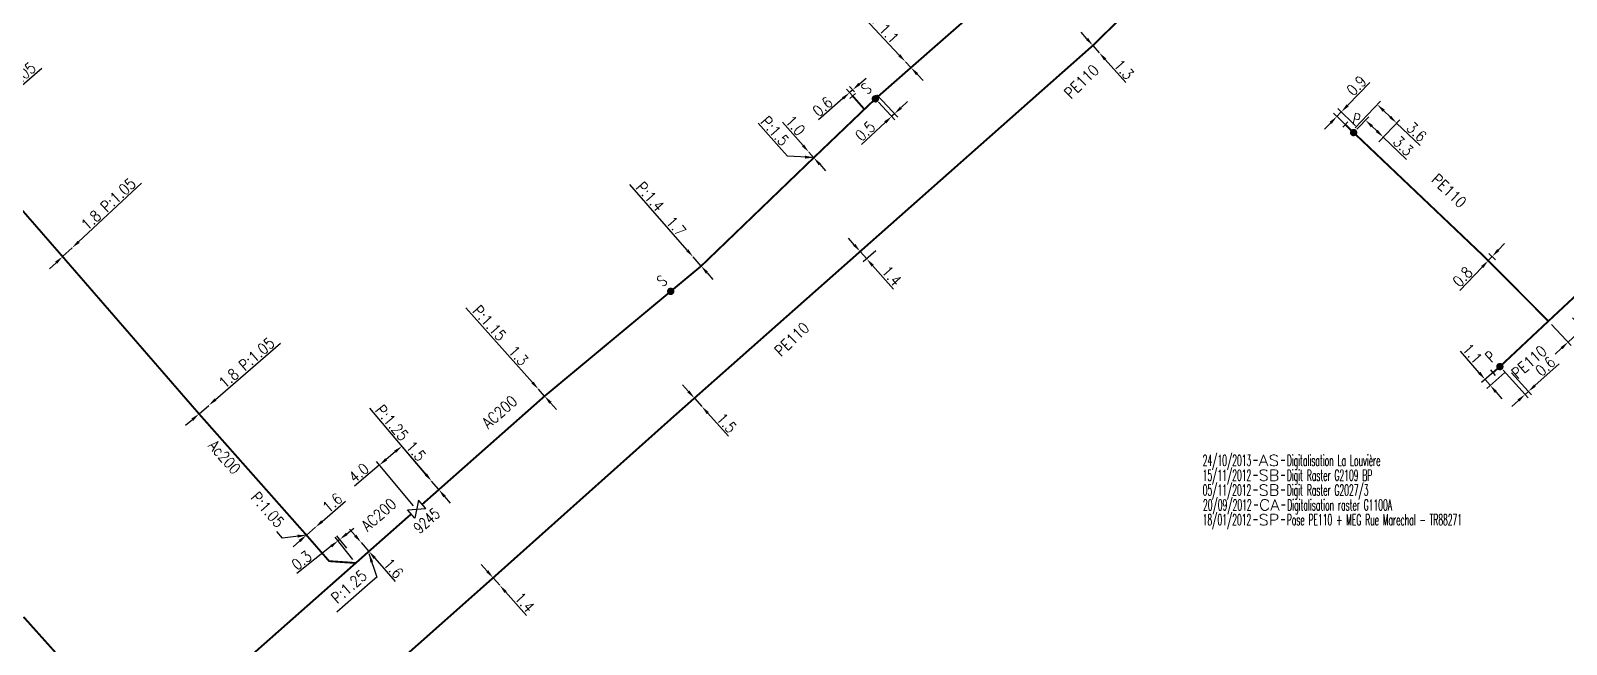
# Model space of a CAD drawing. Header units: millimetres. Extents: x 138988 to 140002, y 128990 to 130001.
# Drawn here: x 139283 to 139490.1, y 129249.7 to 129332.5 of the extents above; entities that cross this region are included whole.
import ezdxf
from ezdxf.enums import TextEntityAlignment as Align

# ---------------------------------------------------------------- set-up
doc = ezdxf.new("R2010")
doc.units = ezdxf.units.MM
doc.header["$PDMODE"] = 34
doc.linetypes.add('L_25_AP', pattern=[2000, 1000, 1000])
doc.linetypes.add('L_25_PE', pattern=[2000, 1000, 1000])
doc.layers.get('0').update_dxf_attribs({"linetype": 'CONTINUOUS'})
doc.layers.get('Defpoints').update_dxf_attribs({"linetype": 'CONTINUOUS'})
for name, color, linetype in [('L_150', 1, 'CONTINUOUS'), ('L_300', 7, 'CONTINUOUS'), ('L_340', 7, 'CONTINUOUS'), ('L_910', 7, 'CONTINUOUS')]:
    doc.layers.add(name, color=color, linetype=linetype)
doc.styles.add('G_ROMANS', font='ROMANS.SHX', dxfattribs={"width": 0.75})
doc.styles.get("Standard").update_dxf_attribs({"font": 'romans.shx', "width": 0.85})
doc.dimstyles.get("Standard").update_dxf_attribs({"dimtxt": 1.5, "dimasz": 1.2, "dimexe": 0.625, "dimexo": 0.625, "dimgap": 0.25, "dimtad": 1, "dimdec": 1, "dimzin": 0, "dimdsep": 46, "dimtxsty": 'Standard', "dimcen": -0.5, "dimadec": 0, "dimazin": 0, "dimtfac": 1, "dimtdec": 1, "dimtmove": 0, "dimatfit": 3, "dimfxl": 0, "dimtolj": 1, "dimtzin": 0, "dimarcsym": 0})

# ---------------------------------------------------------------- blocks, each defined once
blk = doc.blocks.new('GIS_MODF')
at = {"color": 0, "linetype": 'Continuous', "flags": 128}
for points in [[(-2.18, -0.01), (-1.68, -0.01)], [(1.52, -0.01), (2.02, -0.01)]]:
    blk.add_lwpolyline(points, dxfattribs=at)
at = {"color": 0, "linetype": 'Continuous', "width": 0.5}
blk.add_attdef('DATE', text='', height=1.5, dxfattribs=at).set_placement((-2.5, -0.8), align=Align.RIGHT)
at = {"color": 0, "linetype": 'Continuous', "width": 1.771291}
blk.add_attdef('USER', text='', height=1.5, dxfattribs=at).set_placement((-1.51, -0.8), (1.28, -0.8), align=Align.FIT)
at = {"color": 0, "linetype": 'Continuous', "width": 0.5}
blk.add_attdef('DESC', (2.29, -0.8), '', height=1.5, dxfattribs=at)
blk = doc.blocks.new('*D98')
at = {"layer": 'Defpoints', "color": 0, "linetype": 'Continuous', "transparency": 16777216}
for p in [(139481.17, 129287.16), (139482.33, 129286.78), (139479.86, 129284.64)]:
    blk.add_point(p, dxfattribs=at)
at = {"layer": 'L_300', "color": 0, "linetype": 'Continuous', "lineweight": -2, "transparency": 16777216}
for p, q in [((139478.39, 129286.34), (139475.86, 129289.26)), ((139480.7, 129286.76), (139478.7, 129285.02)), ((139479.86, 129284.64), (139479.17, 129285.43)), ((139481.85, 129286.37), (139479.39, 129284.23)), ((139480.65, 129283.73), (139481.43, 129282.83))]:
    blk.add_line(p, q, dxfattribs=at)
at = {"layer": 'L_300', "color": 0, "linetype": 'Continuous', "transparency": 16777216}
for points in [[(139478.54, 129286.47), (139478.23, 129286.21), (139479.17, 129285.43)], [(139480.8, 129283.86), (139480.49, 129283.6), (139479.86, 129284.64)]]:
    blk.add_solid(points, dxfattribs=at)
at = {"layer": 'L_300', "color": 0, "linetype": 'Continuous', "transparency": 16777216, "insert": (139477.47, 129288.92), "char_height": 1.5, "attachment_point": 5, "rotation": 310.9145}
blk.add_mtext('\\A1;1.1', dxfattribs=at)
blk = doc.blocks.new('*D99')
at = {"layer": 'Defpoints', "color": 0, "linetype": 'Continuous', "transparency": 16777216}
for p in [(139481.17, 129287.16), (139482.33, 129286.78), (139485.01, 129283.8)]:
    blk.add_point(p, dxfattribs=at)
at = {"layer": 'L_300', "color": 0, "linetype": 'Continuous', "lineweight": -2, "transparency": 16777216}
for p, q in [((139481.59, 129286.7), (139484.98, 129282.93)), ((139485.9, 129284.6), (139489.15, 129287.53)), ((139482.74, 129286.31), (139485.43, 129283.34)), ((139483.67, 129282.6), (139482.78, 129281.79)), ((139484.56, 129283.4), (139485.01, 129283.8))]:
    blk.add_line(p, q, dxfattribs=at)
at = {"layer": 'L_300', "color": 0, "linetype": 'Continuous', "transparency": 16777216}
for points in [[(139485.77, 129284.75), (139486.03, 129284.46), (139485.01, 129283.8)], [(139483.54, 129282.74), (139483.81, 129282.45), (139484.56, 129283.4)]]:
    blk.add_solid(points, dxfattribs=at)
at = {"layer": 'L_300', "color": 0, "linetype": 'Continuous', "transparency": 16777216, "insert": (139487.3, 129287.21), "char_height": 1.5, "attachment_point": 5, "rotation": 42.0275}
blk.add_mtext('\\A1;0.6', dxfattribs=at)
blk = doc.blocks.new('*D100')
at = {"layer": 'Defpoints', "color": 0, "linetype": 'Continuous', "transparency": 16777216}
for p in [(139487.72, 129293.3), (139490.55, 129294.22), (139492.34, 129292.31)]:
    blk.add_point(p, dxfattribs=at)
at = {"layer": 'L_150', "color": 0, "linetype": 'Continuous', "lineweight": -2, "transparency": 16777216}
for p, q in [((139493.22, 129293.13), (139496.41, 129296.12)), ((139490.98, 129293.76), (139492.77, 129291.86)), ((139488.15, 129292.84), (139490.8, 129290.01)), ((139490.37, 129290.47), (139492.34, 129292.31)), ((139489.5, 129289.65), (139488.62, 129288.83))]:
    blk.add_line(p, q, dxfattribs=at)
at = {"layer": 'L_150', "color": 0, "linetype": 'Continuous', "transparency": 16777216}
for points in [[(139493.08, 129293.28), (139493.35, 129292.99), (139492.34, 129292.31)], [(139489.36, 129289.79), (139489.63, 129289.5), (139490.37, 129290.47)]]:
    blk.add_solid(points, dxfattribs=at)
at = {"layer": 'L_150', "color": 0, "linetype": 'Continuous', "transparency": 16777216, "insert": (139494.57, 129295.77), "char_height": 1.5, "attachment_point": 5, "rotation": 43.124}
blk.add_mtext('\\A1;2.7', dxfattribs=at)
blk = doc.blocks.new('*D101')
at = {"layer": 'Defpoints', "color": 0, "linetype": 'Continuous', "transparency": 16777216}
for p in [(139478.72, 129302.31), (139479.24, 129302.86), (139480.13, 129302.01)]:
    blk.add_point(p, dxfattribs=at)
at = {"layer": 'L_150', "color": 0, "linetype": 'Continuous', "lineweight": -2, "transparency": 16777216}
for p, q in [((139480.96, 129302.87), (139481.79, 129303.74)), ((139479.17, 129301.88), (139480.07, 129301.03)), ((139480.13, 129302.01), (139479.61, 129301.46)), ((139479.69, 129302.42), (139480.58, 129301.57)), ((139478.79, 129300.59), (139475.77, 129297.43))]:
    blk.add_line(p, q, dxfattribs=at)
at = {"layer": 'L_150', "color": 0, "linetype": 'Continuous', "transparency": 16777216}
for points in [[(139478.64, 129300.73), (139478.93, 129300.46), (139479.61, 129301.46)], [(139480.81, 129303.01), (139481.1, 129302.74), (139480.13, 129302.01)]]:
    blk.add_solid(points, dxfattribs=at)
at = {"layer": 'L_150', "color": 0, "linetype": 'Continuous', "transparency": 16777216, "insert": (139476.14, 129299.27), "char_height": 1.5, "attachment_point": 5, "rotation": 46.3524}
blk.add_mtext('\\A1;0.8', dxfattribs=at)
blk = doc.blocks.new('*D102')
at = {"layer": 'Defpoints', "color": 0, "linetype": 'Continuous', "transparency": 16777216}
for p in [(139461.44, 129318.72), (139465.43, 129318.12), (139464.39, 129317.03)]:
    blk.add_point(p, dxfattribs=at)
at = {"layer": 'L_300', "color": 0, "linetype": 'Continuous', "lineweight": -2, "transparency": 16777216}
for p, q in [((139461.87, 129319.17), (139463.47, 129320.85)), ((139463.91, 129319.57), (139464.56, 129318.95)), ((139464.82, 129317.48), (139465.86, 129318.57)), ((139465.43, 129318.12), (139468.59, 129315.1))]:
    blk.add_line(p, q, dxfattribs=at)
at = {"layer": 'L_300', "color": 0, "linetype": 'Continuous', "transparency": 16777216}
for points in [[(139464.05, 129319.71), (139463.77, 129319.42), (139463.04, 129320.4)], [(139464.7, 129319.09), (139464.42, 129318.8), (139465.43, 129318.12)]]:
    blk.add_solid(points, dxfattribs=at)
at = {"layer": 'L_300', "color": 0, "linetype": 'Continuous', "transparency": 16777216, "insert": (139468.13, 129316.92), "char_height": 1.5, "attachment_point": 5, "rotation": 316.3577}
blk.add_mtext('\\A1;3.3', dxfattribs=at)
blk = doc.blocks.new('*D103')
at = {"layer": 'Defpoints', "color": 0, "linetype": 'Continuous', "transparency": 16777216}
for p in [(139467.23, 129320.01), (139461.22, 129318.92), (139464.39, 129317.03)]:
    blk.add_point(p, dxfattribs=at)
at = {"layer": 'L_340', "color": 0, "linetype": 'Continuous', "lineweight": -2, "transparency": 16777216}
for p, q in [((139461.65, 129319.37), (139465.06, 129322.95)), ((139464.82, 129317.48), (139467.67, 129320.46)), ((139465.5, 129321.67), (139466.37, 129320.84)), ((139467.23, 129320.01), (139470.4, 129316.99))]:
    blk.add_line(p, q, dxfattribs=at)
at = {"layer": 'L_340', "color": 0, "linetype": 'Continuous', "transparency": 16777216}
for points in [[(139465.64, 129321.81), (139465.36, 129321.52), (139464.63, 129322.5)], [(139466.5, 129320.98), (139466.23, 129320.7), (139467.23, 129320.01)]]:
    blk.add_solid(points, dxfattribs=at)
at = {"layer": 'L_340', "color": 0, "linetype": 'Continuous', "transparency": 16777216, "insert": (139469.94, 129318.81), "char_height": 1.5, "attachment_point": 5, "rotation": 316.3577}
blk.add_mtext('\\A1;3.6', dxfattribs=at)
blk = doc.blocks.new('*D104')
at = {"layer": 'Defpoints', "color": 0, "linetype": 'Continuous', "transparency": 16777216}
for p in [(139459.78, 129321.51), (139461.22, 129318.92), (139462.16, 129319.2)]:
    blk.add_point(p, dxfattribs=at)
at = {"layer": 'L_340', "color": 0, "linetype": 'Continuous', "lineweight": -2, "transparency": 16777216}
for p, q in [((139460.62, 129322.37), (139463.62, 129325.46)), ((139461.71, 129319.63), (139459.33, 129321.95)), ((139458.35, 129320.04), (139457.51, 129319.18)), ((139460.77, 129319.36), (139458.74, 129321.34)), ((139459.19, 129320.9), (139459.78, 129321.51))]:
    blk.add_line(p, q, dxfattribs=at)
at = {"layer": 'L_340', "color": 0, "linetype": 'Continuous', "transparency": 16777216}
for points in [[(139460.48, 129322.51), (139460.76, 129322.23), (139459.78, 129321.51)], [(139458.21, 129320.18), (139458.49, 129319.9), (139459.19, 129320.9)]]:
    blk.add_solid(points, dxfattribs=at)
at = {"layer": 'L_340', "color": 0, "linetype": 'Continuous', "transparency": 16777216, "insert": (139461.82, 129325.05), "char_height": 1.5, "attachment_point": 5, "rotation": 45.7831}
blk.add_mtext('\\A1;0.9', dxfattribs=at)
blk = doc.blocks.new('L_340_07')
at = {"color": 0, "linetype": 'Continuous', "const_width": 0.25, "flags": 128}
blk.add_lwpolyline([(0, 0), (1.25, 0)], dxfattribs=at)
at = {"color": 0, "linetype": 'Continuous', "flags": 128}
blk.add_lwpolyline([(1.25, -0.5), (1.25, 0.5)], dxfattribs=at)
at = {"color": 0, "linetype": 'Continuous', "style": 'G_ROMANS', "width": 0.75, "flags": 3}
for tag, p in [('DEF_LEG', (0.72, -3.47)), ('DEF_COUP', (0.72, -5.97)), ('DEF_TYPE', (0.72, -8.47))]:
    blk.add_attdef(tag, text='', height=1.2, dxfattribs=at).set_placement(p, align=Align.MIDDLE)
blk = doc.blocks.new('L_300_12')
at = {"color": 0, "linetype": 'Continuous', "const_width": 0.497, "flags": 128}
blk.add_lwpolyline([(-0.25, 0, 1), (0.25, 0, 1)], format="xyb", close=True, dxfattribs=at)
at = {"color": 0, "linetype": 'Continuous', "style": 'G_ROMANS', "width": 0.75}
blk.add_text('P', height=1.5, dxfattribs=at).set_placement((0, 1.85), align=Align.MIDDLE)
at = {"color": 0, "linetype": 'Continuous', "width": 0.75, "flags": 3}
for tag, p in [('DEF_LEG', (0, -5)), ('DEF_COUP', (0, -7.5)), ('DEF_TYPE', (0, -10))]:
    blk.add_attdef(tag, text='', height=1.2, dxfattribs=at).set_placement(p, align=Align.MIDDLE)
blk = doc.blocks.new('*D1173')
at = {"layer": 'Defpoints', "color": 0, "linetype": 'Continuous', "transparency": 16777216}
for p in [(139426.26, 129330.46), (139427.12, 129329.49), (139427.12, 129329.49)]:
    blk.add_point(p, dxfattribs=at)
at = {"layer": 'L_150', "color": 0, "linetype": 'Continuous', "lineweight": -2, "transparency": 16777216}
for p, q in [((139425.47, 129331.36), (139424.67, 129332.26)), ((139426.26, 129330.46), (139427.12, 129329.49)), ((139427.92, 129328.59), (139430.69, 129325.45))]:
    blk.add_line(p, q, dxfattribs=at)
at = {"layer": 'L_150', "color": 0, "linetype": 'Continuous', "transparency": 16777216}
for points in [[(139425.62, 129331.49), (139425.32, 129331.23), (139426.26, 129330.46)], [(139428.07, 129328.72), (139427.77, 129328.45), (139427.12, 129329.49)]]:
    blk.add_solid(points, dxfattribs=at)
at = {"layer": 'L_150', "color": 0, "linetype": 'Continuous', "transparency": 16777216, "insert": (139430.45, 129327.23), "char_height": 1.5, "attachment_point": 5, "rotation": 311.4423}
blk.add_mtext('\\A1;1.3', dxfattribs=at)
blk = doc.blocks.new('*D1174')
at = {"layer": 'Defpoints', "color": 0, "linetype": 'Continuous', "transparency": 16777216}
for p in [(139396.57, 129304.19), (139395.76, 129301.68), (139397.46, 129303.18)]:
    blk.add_point(p, dxfattribs=at)
at = {"layer": 'L_150', "color": 0, "linetype": 'Continuous', "lineweight": -2, "transparency": 16777216}
for p, q in [((139394.07, 129303.59), (139393.28, 129304.49)), ((139396.1, 129303.78), (139394.4, 129302.28)), ((139394.87, 129302.69), (139395.76, 129301.68)), ((139396.99, 129302.77), (139395.29, 129301.27)), ((139396.55, 129300.78), (139399.37, 129297.59))]:
    blk.add_line(p, q, dxfattribs=at)
at = {"layer": 'L_150', "color": 0, "linetype": 'Continuous', "transparency": 16777216}
for points in [[(139394.22, 129303.72), (139393.92, 129303.46), (139394.87, 129302.69)], [(139396.7, 129300.91), (139396.4, 129300.65), (139395.76, 129301.68)]]:
    blk.add_solid(points, dxfattribs=at)
at = {"layer": 'L_150', "color": 0, "linetype": 'Continuous', "transparency": 16777216, "insert": (139399.11, 129299.4), "char_height": 1.5, "attachment_point": 5, "rotation": 311.405}
blk.add_mtext('\\A1;1.4', dxfattribs=at)
blk = doc.blocks.new('*D1175')
at = {"layer": 'Defpoints', "color": 0, "linetype": 'Continuous', "transparency": 16777216}
for p in [(139372.51, 129282.91), (139373.51, 129281.79), (139373.51, 129281.79)]:
    blk.add_point(p, dxfattribs=at)
at = {"layer": 'L_150', "color": 0, "linetype": 'Continuous', "lineweight": -2, "transparency": 16777216}
for p, q in [((139371.7, 129283.8), (139370.9, 129284.7)), ((139372.51, 129282.91), (139373.51, 129281.79)), ((139374.31, 129280.9), (139377.1, 129277.78))]:
    blk.add_line(p, q, dxfattribs=at)
at = {"layer": 'L_150', "color": 0, "linetype": 'Continuous', "transparency": 16777216}
for points in [[(139371.85, 129283.94), (139371.56, 129283.67), (139372.51, 129282.91)], [(139374.46, 129281.03), (139374.16, 129280.76), (139373.51, 129281.79)]]:
    blk.add_solid(points, dxfattribs=at)
at = {"layer": 'L_150', "color": 0, "linetype": 'Continuous', "transparency": 16777216, "insert": (139376.85, 129279.56), "char_height": 1.5, "attachment_point": 5, "rotation": 311.8683}
blk.add_mtext('\\A1;1.5', dxfattribs=at)
blk = doc.blocks.new('*D1176')
at = {"layer": 'Defpoints', "color": 0, "linetype": 'Continuous', "transparency": 16777216}
for p in [(139387.95, 129316.08), (139387.95, 129316.08), (139388.61, 129315.33)]:
    blk.add_point(p, dxfattribs=at)
at = {"layer": 'L_150', "color": 0, "linetype": 'Continuous', "lineweight": -2, "transparency": 16777216}
for p, q in [((139387.16, 129316.98), (139384.38, 129320.12)), ((139388.61, 129315.33), (139387.95, 129316.08)), ((139389.41, 129314.44), (139390.21, 129313.54))]:
    blk.add_line(p, q, dxfattribs=at)
at = {"layer": 'L_150', "color": 0, "linetype": 'Continuous', "transparency": 16777216}
for points in [[(139387.3, 129317.11), (139387.01, 129316.85), (139387.95, 129316.08)], [(139389.56, 129314.57), (139389.26, 129314.3), (139388.61, 129315.33)]]:
    blk.add_solid(points, dxfattribs=at)
at = {"layer": 'L_150', "color": 0, "linetype": 'Continuous', "transparency": 16777216, "insert": (139386.12, 129319.66), "char_height": 1.5, "attachment_point": 5, "rotation": 311.5485}
blk.add_mtext('\\A1;1.0', dxfattribs=at)
blk = doc.blocks.new('*D1177')
at = {"layer": 'Defpoints', "color": 0, "linetype": 'Continuous', "transparency": 16777216}
for p in [(139372.33, 129301.96), (139372.33, 129301.96), (139373.42, 129300.72)]:
    blk.add_point(p, dxfattribs=at)
at = {"layer": 'L_150', "color": 0, "linetype": 'Continuous', "lineweight": -2, "transparency": 16777216}
for p, q in [((139371.54, 129302.86), (139363.78, 129311.72)), ((139373.42, 129300.72), (139372.33, 129301.96)), ((139374.21, 129299.81), (139375, 129298.91))]:
    blk.add_line(p, q, dxfattribs=at)
at = {"layer": 'L_150', "color": 0, "linetype": 'Continuous', "transparency": 16777216}
for points in [[(139371.69, 129302.99), (139371.39, 129302.73), (139372.33, 129301.96)], [(139374.36, 129299.95), (139374.06, 129299.68), (139373.42, 129300.72)]]:
    blk.add_solid(points, dxfattribs=at)
at = {"layer": 'L_150', "color": 0, "linetype": 'Continuous', "transparency": 16777216, "insert": (139368.02, 129308.4), "char_height": 1.5, "attachment_point": 5, "rotation": 311.2274}
blk.add_mtext('\\A1;P:1.4  1.7', dxfattribs=at)
blk = doc.blocks.new('*D1178')
at = {"layer": 'Defpoints', "color": 0, "linetype": 'Continuous', "transparency": 16777216}
for p in [(139351.47, 129284.11), (139351.47, 129284.11), (139352.3, 129283.18)]:
    blk.add_point(p, dxfattribs=at)
at = {"layer": 'L_150', "color": 0, "linetype": 'Continuous', "lineweight": -2, "transparency": 16777216}
for p, q in [((139350.67, 129285.01), (139341.68, 129295.1)), ((139352.3, 129283.18), (139351.47, 129284.11)), ((139353.09, 129282.28), (139353.89, 129281.39))]:
    blk.add_line(p, q, dxfattribs=at)
at = {"layer": 'L_150', "color": 0, "linetype": 'Continuous', "transparency": 16777216}
for points in [[(139350.82, 129285.14), (139350.52, 129284.88), (139351.47, 129284.11)], [(139353.24, 129282.42), (139352.94, 129282.15), (139352.3, 129283.18)]]:
    blk.add_solid(points, dxfattribs=at)
at = {"layer": 'L_150', "color": 0, "linetype": 'Continuous', "transparency": 16777216, "insert": (139346.35, 129291.36), "char_height": 1.5, "attachment_point": 5, "rotation": 311.6791}
blk.add_mtext('\\A1;P:1.15  1.3', dxfattribs=at)
blk = doc.blocks.new('*D1179')
at = {"layer": 'Defpoints', "color": 0, "linetype": 'Continuous', "transparency": 16777216}
for p in [(139337.06, 129271.71), (139337.06, 129271.71), (139338.03, 129270.57)]:
    blk.add_point(p, dxfattribs=at)
at = {"layer": 'L_150', "color": 0, "linetype": 'Continuous', "lineweight": -2, "transparency": 16777216}
for p, q in [((139336.29, 129272.63), (139328.73, 129281.58)), ((139338.03, 129270.57), (139337.06, 129271.71)), ((139338.8, 129269.65), (139339.58, 129268.73))]:
    blk.add_line(p, q, dxfattribs=at)
at = {"layer": 'L_150', "color": 0, "linetype": 'Continuous', "transparency": 16777216}
for points in [[(139336.44, 129272.76), (139336.13, 129272.5), (139337.06, 129271.71)], [(139338.95, 129269.78), (139338.65, 129269.52), (139338.03, 129270.57)]]:
    blk.add_solid(points, dxfattribs=at)
at = {"layer": 'L_150', "color": 0, "linetype": 'Continuous', "transparency": 16777216, "insert": (139332.88, 129278.21), "char_height": 1.5, "attachment_point": 5, "rotation": 310.1703}
blk.add_mtext('\\A1;P:1.25 1.5', dxfattribs=at)
blk = doc.blocks.new('*D1180')
at = {"layer": 'Defpoints', "color": 0, "linetype": 'Continuous', "transparency": 16777216}
for p in [(139333.06, 129276.45), (139337.06, 129271.71), (139335.03, 129267.92)]:
    blk.add_point(p, dxfattribs=at)
at = {"layer": 'L_300', "color": 0, "linetype": 'Continuous', "lineweight": -2, "transparency": 16777216}
for p, q in [((139336.66, 129272.19), (139332.65, 129276.93)), ((139334.62, 129268.4), (139329.6, 129274.35)), ((139332.14, 129275.68), (139330.92, 129274.65)), ((139330, 129273.87), (139326.66, 129271.05))]:
    blk.add_line(p, q, dxfattribs=at)
at = {"layer": 'L_300', "color": 0, "linetype": 'Continuous', "transparency": 16777216}
for points in [[(139332.01, 129275.83), (139332.27, 129275.53), (139333.06, 129276.45)], [(139330.79, 129274.8), (139331.05, 129274.5), (139330, 129273.87)]]:
    blk.add_solid(points, dxfattribs=at)
at = {"layer": 'L_300', "color": 0, "linetype": 'Continuous', "transparency": 16777216, "insert": (139327.23, 129272.84), "char_height": 1.5, "attachment_point": 5, "rotation": 40.1703}
blk.add_mtext('\\A1;4.0', dxfattribs=at)
blk = doc.blocks.new('*D1181')
at = {"layer": 'Defpoints', "color": 0, "linetype": 'Continuous', "transparency": 16777216}
for p in [(139324.68, 129263.87), (139326, 129262.2), (139326.83, 129260.68)]:
    blk.add_point(p, dxfattribs=at)
at = {"layer": 'L_150', "color": 0, "linetype": 'Continuous', "lineweight": -2, "transparency": 16777216}
for p, q in [((139326.44, 129261.17), (139324.06, 129264.17)), ((139325.61, 129262.69), (139324.29, 129264.36)), ((139325.62, 129264.61), (139326.56, 129265.36)), ((139323.5, 129262.93), (139318.89, 129259.28)), ((139324.68, 129263.87), (139324.44, 129263.68))]:
    blk.add_line(p, q, dxfattribs=at)
at = {"layer": 'L_150', "color": 0, "linetype": 'Continuous', "transparency": 16777216}
for points in [[(139325.5, 129264.77), (139325.74, 129264.46), (139324.68, 129263.87)], [(139323.38, 129263.09), (139323.63, 129262.78), (139324.44, 129263.68)]]:
    blk.add_solid(points, dxfattribs=at)
at = {"layer": 'L_150', "color": 0, "linetype": 'Continuous', "transparency": 16777216, "insert": (139319.51, 129261.04), "char_height": 1.5, "attachment_point": 5, "rotation": 38.4254}
blk.add_mtext('\\A1;0.3', dxfattribs=at)
blk = doc.blocks.new('*D1182')
at = {"layer": 'Defpoints', "color": 0, "linetype": 'Continuous', "transparency": 16777216}
for p in [(139327.55, 129263.45), (139327.55, 129263.45), (139328.6, 129262.25)]:
    blk.add_point(p, dxfattribs=at)
at = {"layer": 'L_150', "color": 0, "linetype": 'Continuous', "lineweight": -2, "transparency": 16777216}
for p, q in [((139326.77, 129264.36), (139325.98, 129265.26)), ((139327.55, 129263.45), (139328.6, 129262.25)), ((139329.39, 129261.34), (139332.14, 129258.18))]:
    blk.add_line(p, q, dxfattribs=at)
at = {"layer": 'L_150', "color": 0, "linetype": 'Continuous', "transparency": 16777216}
for points in [[(139326.92, 129264.49), (139326.61, 129264.23), (139327.55, 129263.45)], [(139329.54, 129261.47), (139329.24, 129261.21), (139328.6, 129262.25)]]:
    blk.add_solid(points, dxfattribs=at)
at = {"layer": 'L_150', "color": 0, "linetype": 'Continuous', "transparency": 16777216, "insert": (139331.91, 129259.96), "char_height": 1.5, "attachment_point": 5, "rotation": 311.0303}
blk.add_mtext('\\A1;1.6', dxfattribs=at)
blk = doc.blocks.new('*D1183')
at = {"layer": 'Defpoints', "color": 0, "linetype": 'Continuous', "transparency": 16777216}
for p in [(139393.86, 129324.48), (139394.52, 129323.73), (139394.69, 129322.71)]:
    blk.add_point(p, dxfattribs=at)
at = {"layer": 'L_340', "color": 0, "linetype": 'Continuous', "lineweight": -2, "transparency": 16777216}
for p, q in [((139394.76, 129325.28), (139395.66, 129326.07)), ((139394.28, 129323.18), (139393.03, 129324.59)), ((139394.11, 129324.2), (139393.45, 129324.95)), ((139393.86, 129324.48), (139393.45, 129324.12)), ((139392.55, 129323.32), (139389.27, 129320.43))]:
    blk.add_line(p, q, dxfattribs=at)
at = {"layer": 'L_340', "color": 0, "linetype": 'Continuous', "transparency": 16777216}
for points in [[(139392.42, 129323.47), (139392.68, 129323.17), (139393.45, 129324.12)], [(139394.63, 129325.43), (139394.89, 129325.13), (139393.86, 129324.48)]]:
    blk.add_solid(points, dxfattribs=at)
at = {"layer": 'L_340', "color": 0, "linetype": 'Continuous', "transparency": 16777216, "insert": (139389.8, 129322.23), "char_height": 1.5, "attachment_point": 5, "rotation": 41.4673}
blk.add_mtext('\\A1;0.6', dxfattribs=at)
blk = doc.blocks.new('*D1184')
at = {"layer": 'Defpoints', "color": 0, "linetype": 'Continuous', "transparency": 16777216}
for p in [(139396.68, 129324.26), (139396.92, 129323.27), (139399.5, 129321.26)]:
    blk.add_point(p, dxfattribs=at)
at = {"layer": 'L_300', "color": 0, "linetype": 'Continuous', "lineweight": -2, "transparency": 16777216}
for p, q in [((139397.11, 129323.8), (139399.93, 129320.8)), ((139397.35, 129322.82), (139399.56, 129320.46)), ((139400.38, 129322.08), (139401.25, 129322.9)), ((139398.26, 129320.09), (139395.07, 129317.1)), ((139399.5, 129321.26), (139399.14, 129320.91))]:
    blk.add_line(p, q, dxfattribs=at)
at = {"layer": 'L_300', "color": 0, "linetype": 'Continuous', "transparency": 16777216}
for points in [[(139400.24, 129322.22), (139400.51, 129321.93), (139399.5, 129321.26)], [(139398.12, 129320.24), (139398.4, 129319.95), (139399.14, 129320.91)]]:
    blk.add_solid(points, dxfattribs=at)
at = {"layer": 'L_300', "color": 0, "linetype": 'Continuous', "transparency": 16777216, "insert": (139395.55, 129318.92), "char_height": 1.5, "attachment_point": 5, "rotation": 43.1783}
blk.add_mtext('\\A1;0.5', dxfattribs=at)
blk = doc.blocks.new('*D1185')
at = {"layer": 'Defpoints', "color": 0, "linetype": 'Continuous', "transparency": 16777216}
for p in [(139400.97, 129328.28), (139400.97, 129328.28), (139401.72, 129327.48)]:
    blk.add_point(p, dxfattribs=at)
at = {"layer": 'L_150', "color": 0, "linetype": 'Continuous', "lineweight": -2, "transparency": 16777216}
for p, q in [((139400.15, 129329.16), (139392.38, 129337.44)), ((139401.72, 129327.48), (139400.97, 129328.28)), ((139402.54, 129326.6), (139403.36, 129325.73))]:
    blk.add_line(p, q, dxfattribs=at)
at = {"layer": 'L_150', "color": 0, "linetype": 'Continuous', "transparency": 16777216}
for points in [[(139400.29, 129329.29), (139400, 129329.02), (139400.97, 129328.28)], [(139402.69, 129326.74), (139402.4, 129326.47), (139401.72, 129327.48)]]:
    blk.add_solid(points, dxfattribs=at)
at = {"layer": 'L_150', "color": 0, "linetype": 'Continuous', "transparency": 16777216, "insert": (139396.58, 129334.42), "char_height": 1.5, "attachment_point": 5, "rotation": 313.1783}
blk.add_mtext('\\A1;P:1.35 1.1', dxfattribs=at)
blk = doc.blocks.new('L_300_11')
at = {"color": 0, "linetype": 'Continuous', "const_width": 0.497, "flags": 128}
blk.add_lwpolyline([(-0.25, 0, 1), (0.25, 0, 1)], format="xyb", close=True, dxfattribs=at)
at = {"color": 0, "linetype": 'Continuous', "style": 'G_ROMANS', "width": 0.75}
blk.add_text('S', height=1.5, dxfattribs=at).set_placement((0, 1.85), align=Align.MIDDLE)
at = {"color": 0, "linetype": 'Continuous', "width": 0.75, "flags": 3}
for tag, p in [('DEF_LEG', (0, -5)), ('DEF_COUP', (0, -7.5)), ('DEF_TYPE', (0, -10))]:
    blk.add_attdef(tag, text='', height=1.2, dxfattribs=at).set_placement(p, align=Align.MIDDLE)
blk = doc.blocks.new('L_300_03')
at = {"color": 0, "linetype": 'Continuous', "flags": 128}
blk.add_lwpolyline([(-1, 0.75), (1, -0.75), (1, 0.75), (-1, -0.75), (-1, 0.75)], dxfattribs=at)
at = {"color": 0, "linetype": 'Continuous', "width": 0.75}
blk.add_attdef('NUM', text='', height=1.5, dxfattribs=at).set_placement((0, 2.1), align=Align.MIDDLE_CENTER)
at = {"color": 0, "linetype": 'Continuous', "width": 0.75, "flags": 3}
for tag, p in [('DEF_LEG', (0, -5)), ('DEF_COUP', (0, -7.5)), ('DEF_TYPE', (0, -10))]:
    blk.add_attdef(tag, text='', height=1.2, dxfattribs=at).set_placement(p, align=Align.MIDDLE)
blk = doc.blocks.new('*D1187')
at = {"layer": 'Defpoints', "color": 0, "linetype": 'Continuous', "transparency": 16777216}
for p in [(139345.35, 129258.68), (139346.25, 129257.67), (139346.25, 129257.67)]:
    blk.add_point(p, dxfattribs=at)
at = {"layer": 'L_150', "color": 0, "linetype": 'Continuous', "lineweight": -2, "transparency": 16777216}
for p, q in [((139344.56, 129259.58), (139343.76, 129260.48)), ((139345.35, 129258.68), (139346.25, 129257.67)), ((139347.04, 129256.77), (139349.86, 129253.59))]:
    blk.add_line(p, q, dxfattribs=at)
at = {"layer": 'L_150', "color": 0, "linetype": 'Continuous', "transparency": 16777216}
for points in [[(139344.71, 129259.71), (139344.41, 129259.45), (139345.35, 129258.68)], [(139347.19, 129256.9), (139346.89, 129256.64), (139346.25, 129257.67)]]:
    blk.add_solid(points, dxfattribs=at)
at = {"layer": 'L_150', "color": 0, "linetype": 'Continuous', "transparency": 16777216, "insert": (139349.6, 129255.39), "char_height": 1.5, "attachment_point": 5, "rotation": 311.5037}
blk.add_mtext('\\A1;1.4', dxfattribs=at)
blk = doc.blocks.new('*D719')
at = {"layer": 'Defpoints', "color": 0, "linetype": 'Continuous', "transparency": 16777216}
for p in [(139273.45, 129317.87), (139274.81, 129319.04), (139274.81, 129319.04)]:
    blk.add_point(p, dxfattribs=at)
at = {"layer": 'L_150', "color": 0, "linetype": 'Continuous', "lineweight": -2, "transparency": 16777216}
for p, q in [((139275.71, 129319.83), (139284.48, 129327.42)), ((139273.45, 129317.87), (139274.81, 129319.04)), ((139272.54, 129317.08), (139271.63, 129316.29))]:
    blk.add_line(p, q, dxfattribs=at)
at = {"layer": 'L_150', "color": 0, "linetype": 'Continuous', "transparency": 16777216}
for points in [[(139275.58, 129319.98), (139275.84, 129319.68), (139274.81, 129319.04)], [(139272.41, 129317.23), (139272.67, 129316.93), (139273.45, 129317.87)]]:
    blk.add_solid(points, dxfattribs=at)
at = {"layer": 'L_150', "color": 0, "linetype": 'Continuous', "transparency": 16777216, "insert": (139279.89, 129324.78), "char_height": 1.5, "attachment_point": 5, "rotation": 40.9069}
blk.add_mtext('\\A1;1.8 P:1.05', dxfattribs=at)
blk = doc.blocks.new('*D720')
at = {"layer": 'Defpoints', "color": 0, "linetype": 'Continuous', "transparency": 16777216}
for p in [(139287.26, 129302.01), (139288.54, 129303.2), (139288.56, 129303.18)]:
    blk.add_point(p, dxfattribs=at)
at = {"layer": 'L_150', "color": 0, "linetype": 'Continuous', "lineweight": -2, "transparency": 16777216}
for p, q in [((139289.44, 129303.99), (139297.94, 129311.88)), ((139287.28, 129301.99), (139288.56, 129303.18)), ((139287.68, 129301.56), (139287.71, 129301.53)), ((139288.97, 129302.75), (139288.99, 129302.72)), ((139286.4, 129301.17), (139285.52, 129300.36))]:
    blk.add_line(p, q, dxfattribs=at)
at = {"layer": 'L_150', "color": 0, "linetype": 'Continuous', "transparency": 16777216}
for points in [[(139289.31, 129304.14), (139289.58, 129303.85), (139288.56, 129303.18)], [(139286.27, 129301.32), (139286.54, 129301.03), (139287.28, 129301.99)]]:
    blk.add_solid(points, dxfattribs=at)
at = {"layer": 'L_150', "color": 0, "linetype": 'Continuous', "transparency": 16777216, "insert": (139293.45, 129309.08), "char_height": 1.5, "attachment_point": 5, "rotation": 42.8559}
blk.add_mtext('\\A1;1.8 P:1.05', dxfattribs=at)
blk = doc.blocks.new('*D721')
at = {"layer": 'Defpoints', "color": 0, "linetype": 'Continuous', "transparency": 16777216}
for p in [(139305.68, 129280.79), (139307, 129281.94), (139307, 129281.94)]:
    blk.add_point(p, dxfattribs=at)
at = {"layer": 'L_150', "color": 0, "linetype": 'Continuous', "lineweight": -2, "transparency": 16777216}
for p, q in [((139307.91, 129282.72), (139316.67, 129290.33)), ((139305.68, 129280.79), (139307, 129281.94)), ((139304.78, 129280), (139303.87, 129279.22))]:
    blk.add_line(p, q, dxfattribs=at)
at = {"layer": 'L_150', "color": 0, "linetype": 'Continuous', "transparency": 16777216}
for points in [[(139307.78, 129282.88), (139308.04, 129282.57), (139307, 129281.94)], [(139304.64, 129280.16), (139304.91, 129279.85), (139305.68, 129280.79)]]:
    blk.add_solid(points, dxfattribs=at)
at = {"layer": 'L_150', "color": 0, "linetype": 'Continuous', "transparency": 16777216, "insert": (139312.09, 129287.67), "char_height": 1.5, "attachment_point": 5, "rotation": 40.9531}
blk.add_mtext('\\A1;1.8 P:1.05', dxfattribs=at)
blk = doc.blocks.new('*D722')
at = {"layer": 'Defpoints', "color": 0, "linetype": 'Continuous', "transparency": 16777216}
for p in [(139320.17, 129264.44), (139321.38, 129265.49), (139321.38, 129265.49)]:
    blk.add_point(p, dxfattribs=at)
at = {"layer": 'L_150', "color": 0, "linetype": 'Continuous', "lineweight": -2, "transparency": 16777216}
for p, q in [((139322.28, 129266.28), (139325.44, 129269.02)), ((139320.17, 129264.44), (139321.38, 129265.49)), ((139319.26, 129263.65), (139318.36, 129262.86))]:
    blk.add_line(p, q, dxfattribs=at)
at = {"layer": 'L_150', "color": 0, "linetype": 'Continuous', "transparency": 16777216}
for points in [[(139322.15, 129266.43), (139322.41, 129266.13), (139321.38, 129265.49)], [(139319.13, 129263.8), (139319.39, 129263.5), (139320.17, 129264.44)]]:
    blk.add_solid(points, dxfattribs=at)
at = {"layer": 'L_150', "color": 0, "linetype": 'Continuous', "transparency": 16777216, "insert": (139323.66, 129268.8), "char_height": 1.5, "attachment_point": 5, "rotation": 41.0059}
blk.add_mtext('\\A1;1.6', dxfattribs=at)
blk = doc.blocks.new('*D1258')
at = {"layer": 'Defpoints', "color": 0, "linetype": 'Continuous', "transparency": 16777216}
for p in [(139277.48, 129256.94), (139274.67, 129254.43), (139286.38, 129248.54)]:
    blk.add_point(p, dxfattribs=at)
at = {"layer": 'L_340', "color": 0, "linetype": 'Continuous', "lineweight": -2, "transparency": 16777216}
for p, q in [((139277.02, 129256.53), (139274.21, 129254.02)), ((139282, 129246.23), (139275.47, 129253.54)), ((139285.92, 129248.12), (139282.33, 129244.92))]:
    blk.add_line(p, q, dxfattribs=at)
at = {"layer": 'L_340', "color": 0, "linetype": 'Continuous', "transparency": 16777216}
for points in [[(139275.62, 129253.67), (139275.32, 129253.41), (139274.67, 129254.43)], [(139282.15, 129246.36), (139281.85, 129246.1), (139282.8, 129245.34)]]:
    blk.add_solid(points, dxfattribs=at)
at = {"layer": 'L_340', "color": 0, "linetype": 'Continuous', "transparency": 16777216, "insert": (139281.04, 129248.8), "char_height": 1.5, "attachment_point": 5, "rotation": 311.7652}
blk.add_mtext('\\A1;12.2', dxfattribs=at)

msp = doc.modelspace()

# ---------------------------------------------------------------- linework, layer by layer
at = {"layer": 'L_150', "linetype": 'L_25_AP', "const_width": 0.25, "flags": 128}
msp.add_lwpolyline([(139668.96, 129658.17), (139641.87, 129634.47), (139631.05, 129625.35), (139627.08, 129622.04), (139625.77, 129621.43), (139616.09, 129617), (139597.17, 129608.82), (139597.17, 129608.82), (139597.05, 129608.08), (139595.61, 129601.47), (139595.49, 129600.92), (139597.3, 129598.19), (139597.65, 129596.91), (139597.44, 129596.7), (139597.44, 129596.7), (139591.05, 129590.2), (139581.42, 129580.22), (139581.42, 129580.22, 0.007098), (139562.62, 129559.51), (139541.69, 129534.55), (139541.82, 129533.41), (139540.29, 129531.56), (139531.77, 129520.1), (139515.27, 129495.39), (139498.19, 129467.17), (139473.96, 129423.32), (139452.9, 129384.92), (139450.53, 129380.72), (139449.41, 129378.69), (139447.39, 129375.73), (139441.86, 129367.68), (139431.28, 129354.8), (139431.28, 129354.8), (139415.24, 129339.32), (139401.72, 129327.48), (139397.3, 129323.6), (139396.92, 129323.27), (139395.44, 129321.86), (139388.63, 129315.35), (139373.42, 129300.72), (139369.31, 129297.31), (139352.3, 129283.18), (139338.03, 129270.57), (139335.8, 129268.6)], format="xyb", dxfattribs=at)
at = {"layer": 'L_150', "linetype": 'L_25_PE', "const_width": 0.25, "flags": 128}
msp.add_lwpolyline([(139458.45, 129367.39), (139457.24, 129365.38), (139456.94, 129364.97), (139454.57, 129361.76), (139449.28, 129354.59), (139444.18, 129348.56), (139440.29, 129344.19), (139426.26, 129330.46), (139396.57, 129304.19), (139372.51, 129282.91), (139369.65, 129280.38), (139345.35, 129258.68), (139322.57, 129238.47), (139301.4, 129219.54), (139272.31, 129193.68), (139253.1, 129176.5), (139234.82, 129159.83), (139217.29, 129143.47, 0.036369), (139216.79, 129142.93), (139207.27, 129131.03), (139192.87, 129112.53), (139174.14, 129087.01), (139169.44, 129080.61), (139169.44, 129080.61), (139144.6, 129044.82)], format="xyb", dxfattribs=at)
at = {"layer": 'L_150', "linetype": 'L_25_PE', "flags": 128}
msp.add_lwpolyline([(139481.17, 129287.16, 0.25, 0.25, 0), (139487.72, 129293.3, 0.25, 0.25, 0), (139507.29, 129311.57, 0.25, 0.25, 0), (139523.15, 129326.19, 0.25, 0.25, 0), (139531.89, 129334.19, 0.25, 0.25, 0), (139554.88, 129354.46, 0.25, 0.25, 0), (139554.88, 129354.46, 0.25, 0.25, 0), (139559.45, 129358.66, 0.25, 0.25, 0), (139559.81, 129359, 0.25, 0.25, 0), (139560.63, 129359.07, 0.25, 0.25, 0), (139566.01, 129353.92, 0.25, 0.25, 0), (139572.16, 129348.02, 0.25, 0.25, 0), (139587.8, 129332.75, 0.25, 0.25, 0), (139590.91, 129329.49, 0.25, 0.25, 0), (139594.05, 129326.95, 0.25, 0.25, 0), (139596.21, 129324.16, 0.25, 0.25, 0), (139615.83, 129303.33, 0.25, 0.25, 0), (139654.66, 129261.19, 0.25, 0.25, 0), (139656.46, 129259.24, 0, 0, 0)], format="xyseb", dxfattribs=at)
at = {"layer": 'L_150', "linetype": 'L_25_AP', "flags": 128}
for points in [[(139263.99, 129328.42, 0.25, 0.25, 0), (139265.68, 129326.45, 0.25, 0.25, 0), (139267.79, 129324.07, 0.25, 0.25, 0), (139273.45, 129317.87, 0.25, 0.25, 0), (139287.28, 129301.99, 0.25, 0.25, 0), (139305.68, 129280.79, 0.25, 0.25, 0), (139320.17, 129264.44, 0.25, 0.25, 0), (139320.17, 129264.44, 0.25, 0.25, 0), (139320.17, 129264.44, 0.25, 0.25, 0), (139323.23, 129260.93, 0.25, 0.25, 0), (139326.83, 129260.68, 0, 0, 0)], [(139297.64, 129234.89, 0.25, 0.25, 0), (139326.83, 129260.68, 0.25, 0.25, 0), (139328.6, 129262.25, 0.25, 0.25, 0), (139334.3, 129267.28, 0, 0, 0)]]:
    msp.add_lwpolyline(points, format="xyseb", dxfattribs=at)
at = {"layer": 'L_150', "linetype": 'L_25_PE', "const_width": 0.25, "flags": 128}
for points in [[(139394.69, 129322.71), (139395.44, 129321.86)], [(139461.22, 129318.92), (139461.44, 129318.72)], [(139461.22, 129318.92), (139461.44, 129318.72), (139478.72, 129302.31), (139487.72, 129293.29)]]:
    msp.add_lwpolyline(points, dxfattribs=at)
at = {"layer": 'L_150', "linetype": 'L_25_AP', "const_width": 0.25, "flags": 128}
msp.add_lwpolyline([(139282, 129253.42), (139295.21, 129238.68), (139297.35, 129236.22)], dxfattribs=at)

# ---------------------------------------------------------------- block references
at = {"layer": 'L_300'}
for name, p, rotation in [('L_300_11', (139396.92, 129323.27), 41.22577366486152), ('L_300_12', (139461.44, 129318.72), 347.6336663176899), ('L_300_11', (139369.31, 129297.31), 39.7015593556082), ('L_300_12', (139481.17, 129287.16), 43.0874383064447)]:
    msp.add_blockref(name, p, dxfattribs=dict(at, rotation=rotation))
ref = msp.add_blockref('L_300_03', (139335.05, 129267.94), dxfattribs=dict(at, rotation=41.4433505225136))
ref.add_attrib('NUM', '9245', dxfattribs={"layer": '0', "color": 0, "linetype": 'Continuous', "height": 1.5, "rotation": 41.4434, "width": 0.75}).set_placement((139336.39, 129266.38), align=Align.MIDDLE_CENTER)
at = {"layer": 'L_340'}
for p, rotation in [((139394.69, 129322.71), 131.4673204604465), ((139461.22, 129318.92), 135.7831127454055), ((139481.17, 129287.16), 220.9144587069205)]:
    msp.add_blockref('L_340_07', p, dxfattribs=dict(at, rotation=rotation))
at = {"layer": 'L_910'}
ref = msp.add_blockref('GIS_MODF', (139450.13, 129274.55), dxfattribs=at)
ref.add_attrib('DATE', '24/10/2013', dxfattribs={"layer": '0', "color": 0, "linetype": 'Continuous', "height": 1.5, "width": 0.5}).set_placement((139447.63, 129273.76), align=Align.RIGHT)
ref.add_attrib('USER', 'AS', dxfattribs={"layer": '0', "color": 0, "linetype": 'Continuous', "height": 1.5, "width": 1.113383}).set_placement((139448.62, 129273.76), (139451.41, 129273.76), align=Align.FIT)
ref.add_attrib('DESC', 'Digitalisation La Louvière', (139452.42, 129273.76), dxfattribs={"layer": '0', "color": 0, "linetype": 'Continuous', "height": 1.5, "width": 0.5})
ref = msp.add_blockref('GIS_MODF', (139450.13, 129272.55), dxfattribs=at)
ref.add_attrib('DATE', '15/11/2012', dxfattribs={"layer": '0', "color": 0, "linetype": 'Continuous', "height": 1.5, "width": 0.5}).set_placement((139447.63, 129271.76), align=Align.RIGHT)
ref.add_attrib('USER', 'SB', dxfattribs={"layer": '0', "color": 0, "linetype": 'Continuous', "height": 1.5, "width": 1.025485}).set_placement((139448.62, 129271.76), (139451.41, 129271.76), align=Align.FIT)
ref.add_attrib('DESC', 'Digit Raster G2109 BP', (139452.42, 129271.76), dxfattribs={"layer": '0', "color": 0, "linetype": 'Continuous', "height": 1.5, "width": 0.5})
ref = msp.add_blockref('GIS_MODF', (139450.13, 129270.55), dxfattribs=at)
ref.add_attrib('DATE', '05/11/2012', dxfattribs={"layer": '0', "color": 0, "linetype": 'Continuous', "height": 1.5, "width": 0.5}).set_placement((139447.63, 129269.76), align=Align.RIGHT)
ref.add_attrib('USER', 'SB', dxfattribs={"layer": '0', "color": 0, "linetype": 'Continuous', "height": 1.5, "width": 1.025485}).set_placement((139448.62, 129269.76), (139451.41, 129269.76), align=Align.FIT)
ref.add_attrib('DESC', 'Digit Raster G2027/3', (139452.42, 129269.76), dxfattribs={"layer": '0', "color": 0, "linetype": 'Continuous', "height": 1.5, "width": 0.5})
ref = msp.add_blockref('GIS_MODF', (139450.19, 129268.55), dxfattribs=at)
ref.add_attrib('DATE', '20/09/2012', dxfattribs={"layer": '0', "color": 0, "linetype": 'Continuous', "height": 1.5, "width": 0.5}).set_placement((139447.68, 129267.76), align=Align.RIGHT)
ref.add_attrib('USER', 'CA', dxfattribs={"layer": '0', "color": 0, "linetype": 'Continuous', "height": 1.5, "width": 1.025485}).set_placement((139448.68, 129267.76), (139451.46, 129267.76), align=Align.FIT)
ref.add_attrib('DESC', 'Digitalisation raster G1100A', (139452.48, 129267.76), dxfattribs={"layer": '0', "color": 0, "linetype": 'Continuous', "height": 1.5, "width": 0.5})
ref = msp.add_blockref('GIS_MODF', (139450.13, 129266.55), dxfattribs=at)
ref.add_attrib('DATE', '18/01/2012', dxfattribs={"layer": '0', "color": 0, "linetype": 'Continuous', "height": 1.5, "width": 0.5}).set_placement((139447.63, 129265.76), align=Align.RIGHT)
ref.add_attrib('USER', 'SP', dxfattribs={"layer": '0', "color": 0, "linetype": 'Continuous', "height": 1.5, "width": 1.025485}).set_placement((139448.62, 129265.76), (139451.41, 129265.76), align=Align.FIT)
ref.add_attrib('DESC', 'Pose PE110 + MEG Rue Marechal - TR88271', (139452.42, 129265.76), dxfattribs={"layer": '0', "color": 0, "linetype": 'Continuous', "height": 1.5, "width": 0.5})

# ---------------------------------------------------------------- texts
at = {"layer": 'L_150', "linetype": 'Continuous', "width": 0.85}
for s, rotation, p in [('PE110', 43.9789, (139423.29, 129323.16)), ('PE110', 316.4994, (139471.81, 129312.21)), ('PE110', 43.9789, (139384.21, 129288.42)), ('PE110', 41.3808, (139483.55, 129285.42)), ('AC200', 41.4748, (139344.7, 129278.7)), ('AC200', 41.4748, (139328.39, 129264.85))]:
    msp.add_text(s, height=1.5, rotation=rotation, dxfattribs=at).set_placement(p)
msp.add_text('Ac200', height=1.5, rotation=311.5374, dxfattribs=at).set_placement((139309.13, 129274.95), align=Align.MIDDLE)
at = {"layer": 'L_150', "linetype": 'Continuous', "char_height": 1.5}
for s, insert, attachment_point, rotation in [('P:1.5', (139384.28, 129316.78), 9, 311.5485), ('P:1.05', (139316.19, 129265.3), 9, 311.0449), ('\\A1;P:1.25', (139323.84, 129255.67), 4, 41.3087)]:
    msp.add_mtext(s, dxfattribs=dict(at, insert=insert, attachment_point=attachment_point, rotation=rotation))

# ---------------------------------------------------------------- dimensions: what is measured, and where the dimension line sits
at = {"layer": 'L_150', "linetype": 'Continuous'}
for base, p1, p2, angle, text, picture, middle in [((139400.97, 129328.28), (139401.72, 129327.48), (139400.97, 129328.28), 313.1783, 'P:1.35 <>', '*D1185', (139395.85, 129333.73)), ((139274.81, 129319.04), (139273.45, 129317.87), (139274.81, 129319.04), 220.9069, '<> P:1.05', '*D719', (139280.55, 129324.02)), ((139288.56, 129303.18), (139287.26, 129302.01), (139288.54, 129303.2), 222.8559, '<> P:1.05', '*D720', (139294.13, 129308.35)), ((139372.3316, 129301.9582), (139373.419, 129300.7172), (139372.3316, 129301.9582), 311.2274, 'P:1.4  <>', '*D1177', (139367.264, 129307.7413)), ((139351.465, 129284.1134), (139352.2962, 129283.1798), (139351.465, 129284.1134), 311.6791, 'P:1.15  <>', '*D1178', (139345.6038, 129290.6967)), ((139307.0036, 129281.9381), (139305.6819, 129280.7911), (139307.0036, 129281.9381), 220.9531, '<> P:1.05', '*D721', (139312.7421, 129286.9183)), ((139337.06, 129271.71), (139338.03, 129270.57), (139337.06, 129271.71), 310.1703, 'P:1.25 <>', '*D1179', (139332.12, 129277.57))]:
    dim = msp.add_linear_dim(base=base, p1=p1, p2=p2, angle=angle, text=text, dimstyle='Standard', dxfattribs=at)
    dim.commit()
    dim.dimension.update_dxf_attribs({"geometry": picture, "text_midpoint": middle, "dimtype": 160})
for base, p1, p2, angle, picture, middle in [((139427.12, 129329.49), (139426.26, 129330.46), (139427.12, 129329.49), 131.4423, '*D1173', (139429.7, 129326.57)), ((139387.95, 129316.08), (139388.61, 129315.33), (139387.95, 129316.08), 311.5485, '*D1176', (139385.37, 129319)), ((139395.7608, 129301.6789), (139396.5708, 129304.193), (139397.4636, 129303.1804), 131.405, '*D1174', (139398.3567, 129298.735)), ((139480.13, 129302.01), (139478.72, 129302.31), (139479.24, 129302.86), 226.3524, '*D101', (139476.86, 129298.58)), ((139492.34, 129292.31), (139487.72, 129293.3), (139490.55, 129294.22), 223.124, '*D100', (139495.25, 129295.04)), ((139373.51, 129281.79), (139372.51, 129282.91), (139373.51, 129281.79), 131.8683, '*D1175', (139376.11, 129278.89)), ((139321.38, 129265.49), (139320.17, 129264.44), (139321.38, 129265.49), 221.0059, '*D722', (139324.31, 129268.04)), ((139324.68, 129263.87), (139326.83, 129260.68), (139326, 129262.2), 218.4254, '*D1181', (139320.13, 129260.26)), ((139327.55, 129263.45), (139328.6, 129262.25), (139327.55, 129263.45), 311.0303, '*D1182', (139331.16, 129259.31)), ((139346.2469, 129257.6705), (139345.3523, 129258.6815), (139346.2469, 129257.6705), 131.5037, '*D1187', (139348.8479, 129254.731))]:
    dim = msp.add_linear_dim(base=base, p1=p1, p2=p2, angle=angle, dimstyle='Standard', dxfattribs=at)
    dim.commit()
    dim.dimension.update_dxf_attribs({"geometry": picture, "text_midpoint": middle, "dimtype": 160})
at = {"layer": 'L_300', "linetype": 'Continuous'}
for base, p1, p2, angle, picture, middle in [((139399.5, 129321.26), (139396.92, 129323.27), (139396.68, 129324.26), 223.1783, '*D1184', (139396.23, 129318.19)), ((139465.43, 129318.12), (139461.44, 129318.72), (139464.39, 129317.03), 136.3577, '*D102', (139467.44, 129316.2)), ((139479.8592, 129284.6399), (139481.1689, 129287.1645), (139482.3254, 129286.7772), 130.9145, '*D98', (139476.7171, 129288.2655)), ((139485.01, 129283.8), (139481.17, 129287.16), (139482.33, 129286.78), 222.0275, '*D99', (139487.97, 129286.47)), ((139333.06, 129276.45), (139335.03, 129267.92), (139337.06, 129271.71), 220.1703, '*D1180', (139327.87, 129272.08))]:
    dim = msp.add_linear_dim(base=base, p1=p1, p2=p2, angle=angle, dimstyle='Standard', dxfattribs=at)
    dim.commit()
    dim.dimension.update_dxf_attribs({"geometry": picture, "text_midpoint": middle, "dimtype": 160})
at = {"layer": 'L_340', "linetype": 'Continuous'}
for base, p1, p2, angle, picture, middle in [((139393.860998, 129324.483538), (139394.694562, 129322.709707), (139394.523191, 129323.734204), 221.46732, '*D1183', (139390.462235, 129321.480021)), ((139459.78, 129321.51), (139461.22, 129318.92), (139462.16, 129319.2), 225.7831, '*D104', (139462.54, 129324.35)), ((139467.23, 129320.01), (139461.22, 129318.92), (139464.39, 129317.03), 136.3577, '*D103', (139469.25, 129318.09)), ((139274.67, 129254.43), (139286.38, 129248.54), (139277.48, 129256.94), 311.7652, '*D1258', (139280.3, 129248.14))]:
    dim = msp.add_linear_dim(base=base, p1=p1, p2=p2, angle=angle, dimstyle='Standard', dxfattribs=at)
    dim.commit()
    dim.dimension.update_dxf_attribs({"geometry": picture, "text_midpoint": middle, "dimtype": 160})

# ---------------------------------------------------------------- leaders
at = {"layer": 'L_150', "linetype": 'Continuous', "annotation_type": 0, "has_hookline": 1, "hookline_direction": 1, "text_width": 4.49, "horizontal_direction": (0.663254, -0.748395, 0)}
msp.add_leader([(139388.63, 129315.35), (139385.05, 129315.53), (139384.26, 129316.43)], dimstyle='Standard', dxfattribs=at)
at = {"layer": 'L_150', "linetype": 'Continuous'}
msp.add_leader([(139320.17, 129264.44), (139316.95, 129264.04), (139316.16, 129264.95)], dimstyle='Standard', dxfattribs=at)
at = {"layer": 'L_150', "linetype": 'Continuous', "annotation_type": 0, "has_hookline": 1, "hookline_direction": 1, "text_width": 5.71, "horizontal_direction": (0.751164, 0.660116, 0)}
msp.add_leader([(139328.61, 129261.94), (139329.65, 129258.79), (139328.75, 129258)], dimstyle='Standard', override={"dimgap": 0.25, "dimtad": 1}, dxfattribs=at)

doc.saveas('drawing.dxf')
